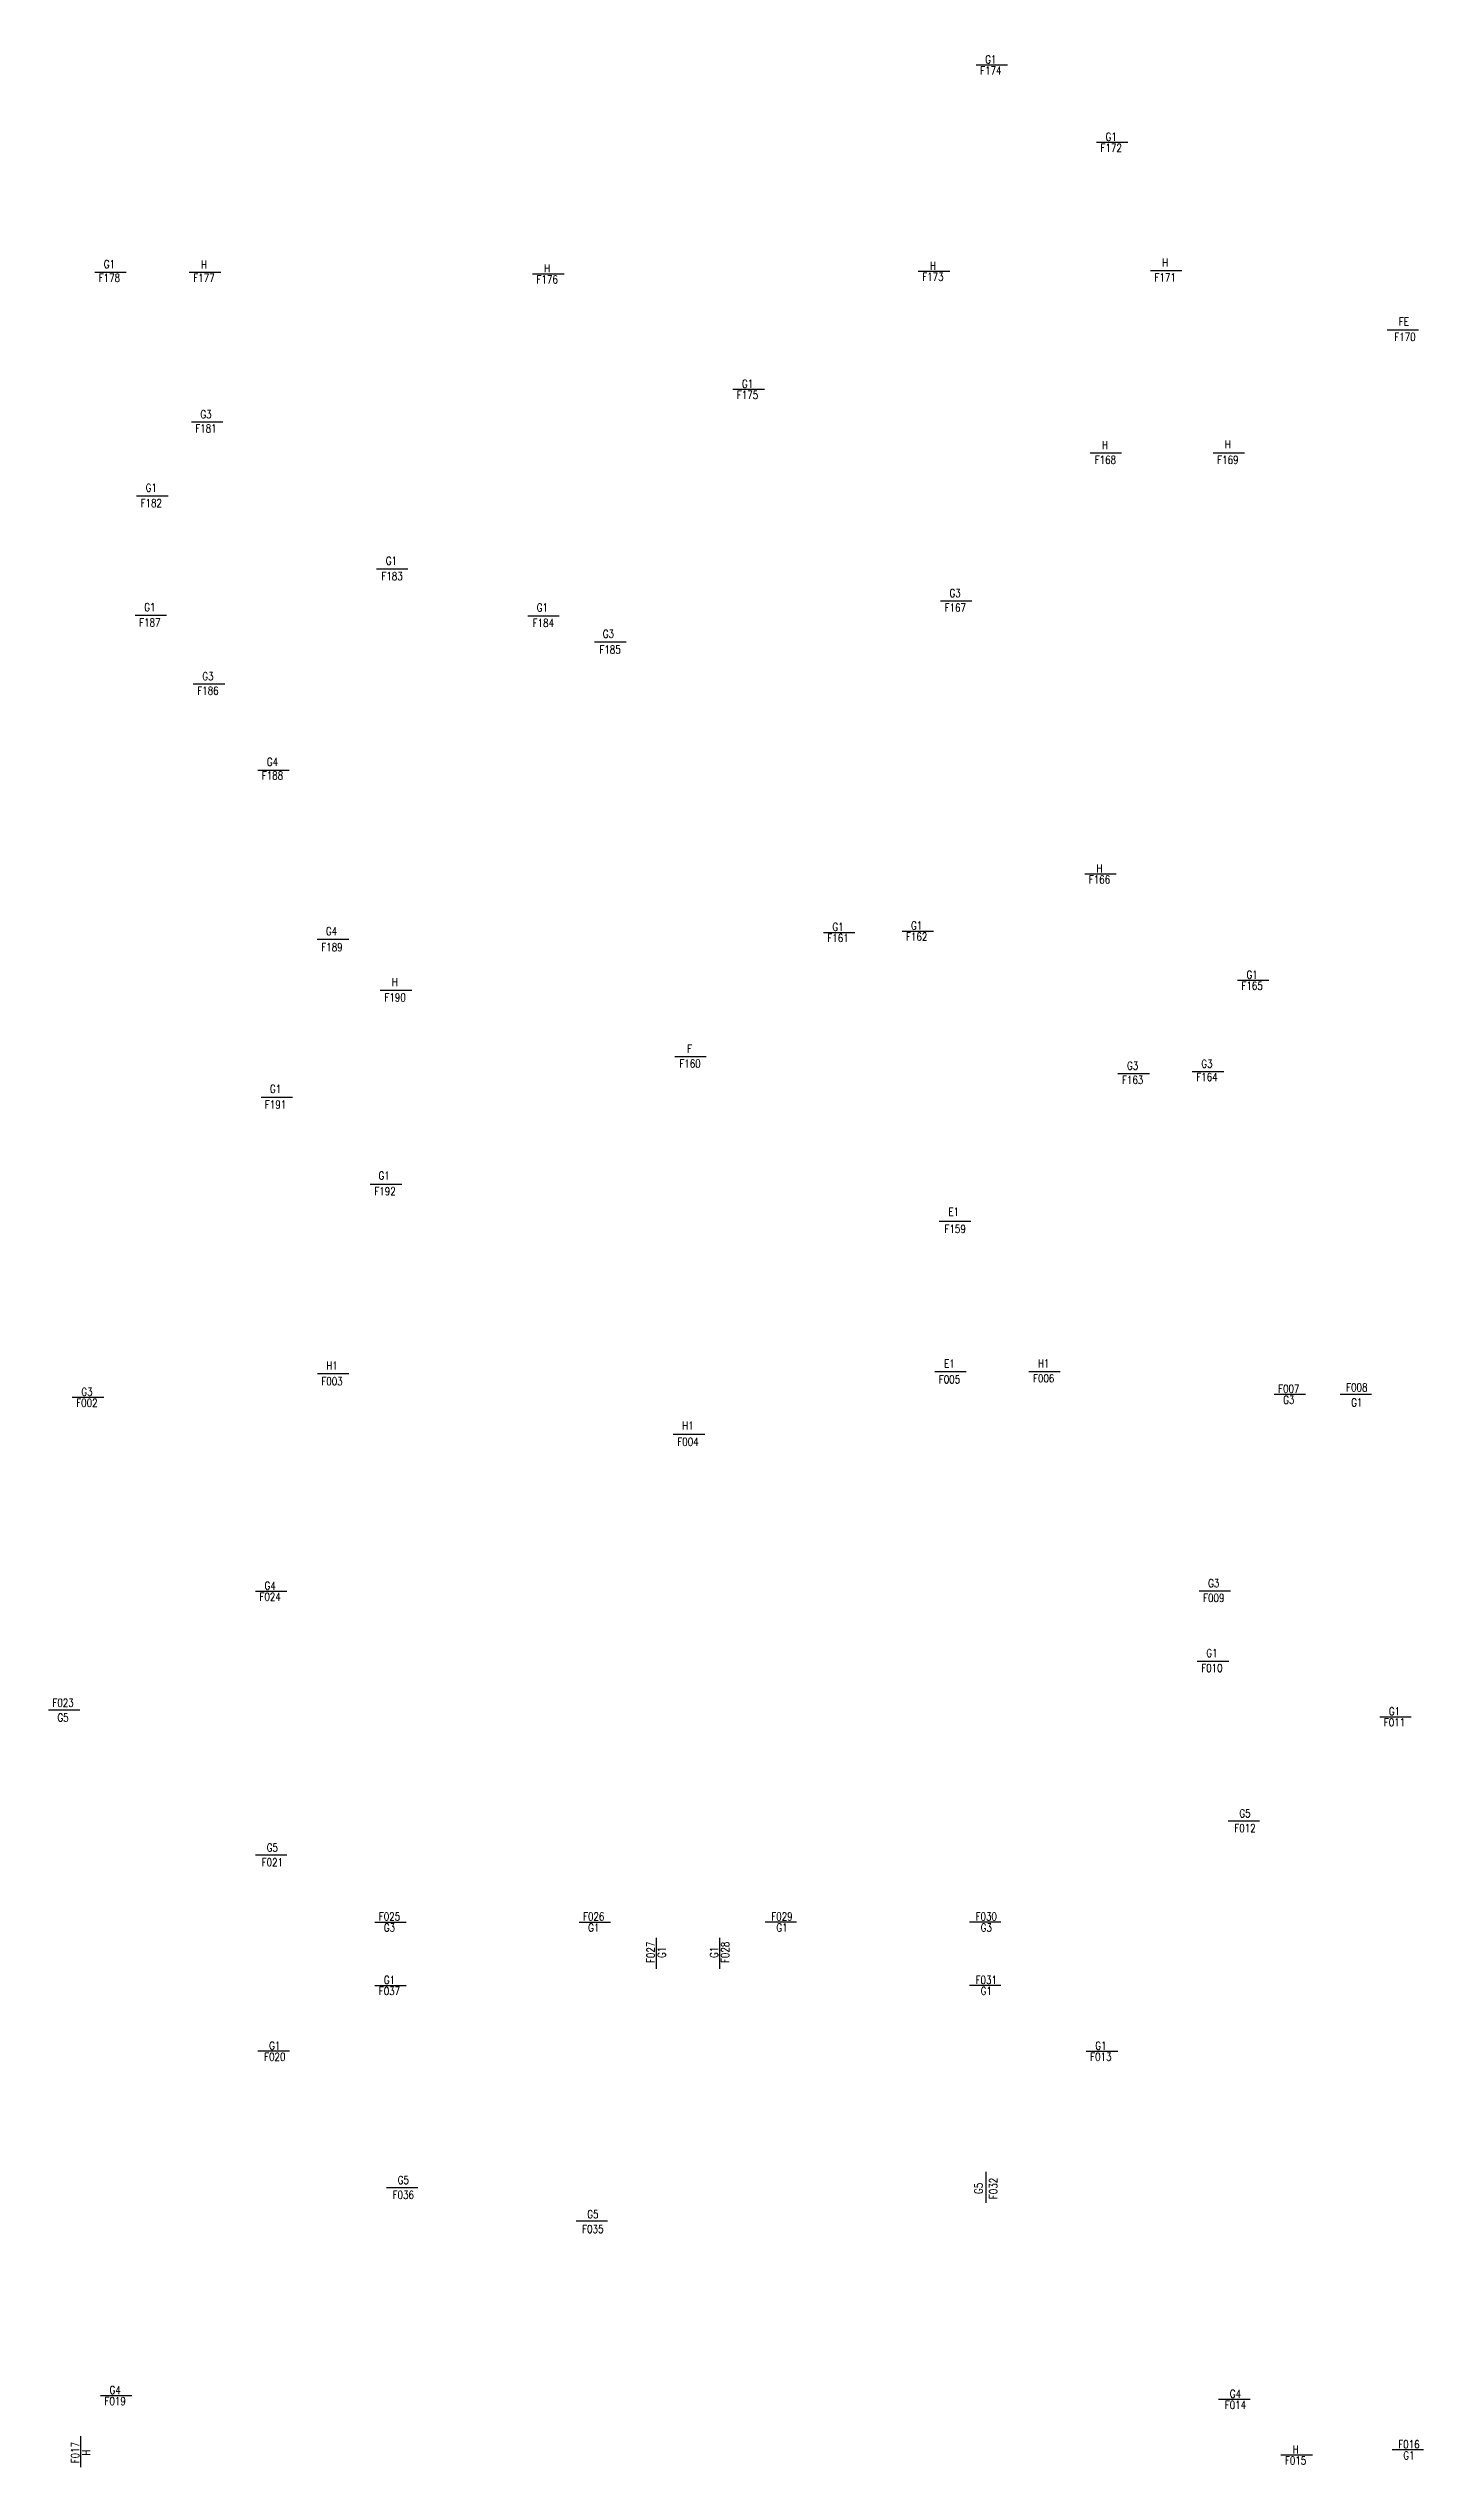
# Model space of a CAD drawing. Extents: x 417866029 to 417866302, y 43498040 to 43498122.
# Drawn here: x 417866070.6459 to 417866070.6752, y 43498046.9783 to 43498047.0298 of the extents above; entities that cross this region are included whole.
import ezdxf
from ezdxf.enums import TextEntityAlignment as Align

# ---------------------------------------------------------------- set-up
doc = ezdxf.new("R2010")
doc.units = 0
doc.header["$MEASUREMENT"] = 0
doc.layers.add('DOOR-CR', color=2, linetype='CONTINUOUS')
doc.layers.add('DOOR-NO', color=7, linetype='CONTINUOUS')
doc.styles.add('ROMANS', font='ROMANS.shx', dxfattribs={"width": 0.6})

# ---------------------------------------------------------------- blocks, each defined once
blk = doc.blocks.new('DD1')
at = {"layer": 'DOOR-CR'}
blk.add_line((-308, 0), (353, 0), dxfattribs=at)
blk.add_lwpolyline([(-308, -173, 3.820224), (-308, 173)], format="xyb", close=True, dxfattribs=at)
at = {"layer": 'DOOR-NO', "color": 255, "style": 'ROMANS', "width": 0.8}
for tag, p in [('G', (0, 184)), ('000', (0, -141))]:
    blk.add_attdef(tag, text='', height=204, dxfattribs=at).set_placement(p, align=Align.MIDDLE)

msp = doc.modelspace()

# ---------------------------------------------------------------- block references
at = {"layer": 'DOOR-NO'}
ref = msp.add_blockref('DD1', (417866070.666003, 43498047.029489), dxfattribs=dict(at, xscale=1.013278961181641e-06, yscale=9.98377799987793e-07, zscale=1e-06))
ref.add_attrib('G', 'G1', dxfattribs={"height": 0.00017, "style": 'ROMANS', "width": 0.8}).set_placement((417866070.666003, 43498047.029607), align=Align.MIDDLE)
ref.add_attrib('000', 'F174', dxfattribs={"height": 0.00017, "style": 'ROMANS', "width": 0.8}).set_placement((417866070.666003, 43498047.029371), align=Align.MIDDLE)
ref = msp.add_blockref('DD1', (417866070.668566, 43498047.027844), dxfattribs=dict(at, xscale=1.013278961181641e-06, yscale=9.98377799987793e-07, zscale=1e-06))
ref.add_attrib('G', 'G1', dxfattribs={"height": 0.00017, "style": 'ROMANS', "width": 0.8}).set_placement((417866070.668566, 43498047.027962), align=Align.MIDDLE)
ref.add_attrib('000', 'F172', dxfattribs={"height": 0.00017, "style": 'ROMANS', "width": 0.8}).set_placement((417866070.668566, 43498047.027726), align=Align.MIDDLE)
ref = msp.add_blockref('DD1', (417866070.669715, 43498047.025112), dxfattribs=dict(at, xscale=1.013278961181641e-06, yscale=9.98377799987793e-07, zscale=1e-06))
ref.add_attrib('G', 'H', dxfattribs={"height": 0.00017, "style": 'ROMANS', "width": 0.8}).set_placement((417866070.669715, 43498047.025282), align=Align.MIDDLE)
ref.add_attrib('000', 'F171', dxfattribs={"height": 0.00017, "style": 'ROMANS', "width": 0.8}).set_placement((417866070.669715, 43498047.024969), align=Align.MIDDLE)
ref = msp.add_blockref('DD1', (417866070.647234, 43498047.025077), dxfattribs=dict(at, xscale=1.013278961181641e-06, yscale=9.98377799987793e-07, zscale=1e-06))
ref.add_attrib('G', 'G1', dxfattribs={"height": 0.00017, "style": 'ROMANS', "width": 0.8}).set_placement((417866070.647234, 43498047.025251), align=Align.MIDDLE)
ref.add_attrib('000', 'F178', dxfattribs={"height": 0.00017, "style": 'ROMANS', "width": 0.8}).set_placement((417866070.647234, 43498047.024959), align=Align.MIDDLE)
ref = msp.add_blockref('DD1', (417866070.649248, 43498047.025077), dxfattribs=dict(at, xscale=1.013278961181641e-06, yscale=9.98377799987793e-07, zscale=1e-06))
ref.add_attrib('G', 'H', dxfattribs={"height": 0.00017, "style": 'ROMANS', "width": 0.8}).set_placement((417866070.649248, 43498047.02524), align=Align.MIDDLE)
ref.add_attrib('000', 'F177', dxfattribs={"height": 0.00017, "style": 'ROMANS', "width": 0.8}).set_placement((417866070.649248, 43498047.024959), align=Align.MIDDLE)
ref = msp.add_blockref('DD1', (417866070.656557, 43498047.025043), dxfattribs=dict(at, xscale=1.013278961181641e-06, yscale=9.98377799987793e-07, zscale=1e-06))
ref.add_attrib('G', 'H', dxfattribs={"height": 0.00017, "style": 'ROMANS', "width": 0.8}).set_placement((417866070.656557, 43498047.025161), align=Align.MIDDLE)
ref.add_attrib('000', 'F176', dxfattribs={"height": 0.00017, "style": 'ROMANS', "width": 0.8}).set_placement((417866070.656557, 43498047.024925), align=Align.MIDDLE)
ref = msp.add_blockref('DD1', (417866070.66477, 43498047.0251), dxfattribs=dict(at, xscale=1.013278961181641e-06, yscale=9.98377799987793e-07, zscale=1e-06))
ref.add_attrib('G', 'H', dxfattribs={"height": 0.00017, "style": 'ROMANS', "width": 0.8}).set_placement((417866070.66477, 43498047.025217), align=Align.MIDDLE)
ref.add_attrib('000', 'F173', dxfattribs={"height": 0.00017, "style": 'ROMANS', "width": 0.8}).set_placement((417866070.66477, 43498047.024982), align=Align.MIDDLE)
ref = msp.add_blockref('DD1', (417866070.674798, 43498047.023846), dxfattribs=dict(at, xscale=-1.013278961181641e-06, yscale=9.98377799987793e-07, zscale=1e-06))
ref.add_attrib('G', 'FE', dxfattribs={"height": 0.00017, "style": 'ROMANS', "width": 0.8}).set_placement((417866070.674798, 43498047.024028), align=Align.MIDDLE)
ref.add_attrib('000', 'F170', dxfattribs={"height": 0.00017, "style": 'ROMANS', "width": 0.8}).set_placement((417866070.674822, 43498047.023702), align=Align.MIDDLE)
ref = msp.add_blockref('DD1', (417866070.660823, 43498047.022586), dxfattribs=dict(at, xscale=1.013278961181641e-06, yscale=9.98377799987793e-07, zscale=1e-06))
ref.add_attrib('G', 'G1', dxfattribs={"height": 0.00017, "style": 'ROMANS', "width": 0.8}).set_placement((417866070.660823, 43498047.022704), align=Align.MIDDLE)
ref.add_attrib('000', 'F175', dxfattribs={"height": 0.00017, "style": 'ROMANS', "width": 0.8}).set_placement((417866070.660823, 43498047.022468), align=Align.MIDDLE)
ref = msp.add_blockref('DD1', (417866070.649292, 43498047.021895), dxfattribs=dict(at, xscale=1.013278961181641e-06, yscale=9.98377799987793e-07, zscale=1e-06))
ref.add_attrib('G', 'G3', dxfattribs={"height": 0.00017, "style": 'ROMANS', "width": 0.8}).set_placement((417866070.649292, 43498047.022055), align=Align.MIDDLE)
ref.add_attrib('000', 'F181', dxfattribs={"height": 0.00017, "style": 'ROMANS', "width": 0.8}).set_placement((417866070.64929, 43498047.021753), align=Align.MIDDLE)
ref = msp.add_blockref('DD1', (417866070.668431, 43498047.021231), dxfattribs=dict(at, xscale=1.013278961181641e-06, yscale=9.98377799987793e-07, zscale=1e-06))
ref.add_attrib('G', 'H', dxfattribs={"height": 0.00017, "style": 'ROMANS', "width": 0.8}).set_placement((417866070.668435, 43498047.021399), align=Align.MIDDLE)
ref.add_attrib('000', 'F168', dxfattribs={"height": 0.00017, "style": 'ROMANS', "width": 0.8}).set_placement((417866070.668443, 43498047.021085), align=Align.MIDDLE)
ref = msp.add_blockref('DD1', (417866070.671048, 43498047.021231), dxfattribs=dict(at, xscale=1.013278961181641e-06, yscale=9.98377799987793e-07, zscale=1e-06))
ref.add_attrib('G', 'H', dxfattribs={"height": 0.00017, "style": 'ROMANS', "width": 0.8}).set_placement((417866070.671051, 43498047.021415), align=Align.MIDDLE)
ref.add_attrib('000', 'F169', dxfattribs={"height": 0.00017, "style": 'ROMANS', "width": 0.8}).set_placement((417866070.671051, 43498047.021085), align=Align.MIDDLE)
ref = msp.add_blockref('DD1', (417866070.648126, 43498047.02032), dxfattribs=dict(at, xscale=1.013278961181641e-06, yscale=9.98377799987793e-07, zscale=1e-06))
ref.add_attrib('G', 'G1', dxfattribs={"height": 0.00017, "style": 'ROMANS', "width": 0.8}).set_placement((417866070.648126, 43498047.020492), align=Align.MIDDLE)
ref.add_attrib('000', 'F182', dxfattribs={"height": 0.00017, "style": 'ROMANS', "width": 0.8}).set_placement((417866070.648126, 43498047.020165), align=Align.MIDDLE)
ref = msp.add_blockref('DD1', (417866070.653235, 43498047.018767), dxfattribs=dict(at, xscale=1.013278961181641e-06, yscale=9.98377799987793e-07, zscale=1e-06))
ref.add_attrib('G', 'G1', dxfattribs={"height": 0.00017, "style": 'ROMANS', "width": 0.8}).set_placement((417866070.65324, 43498047.018937), align=Align.MIDDLE)
ref.add_attrib('000', 'F183', dxfattribs={"height": 0.00017, "style": 'ROMANS', "width": 0.8}).set_placement((417866070.653254, 43498047.01861), align=Align.MIDDLE)
ref = msp.add_blockref('DD1', (417866070.665243, 43498047.018083), dxfattribs=dict(at, xscale=1.013278961181641e-06, yscale=9.98377799987793e-07, zscale=1e-06))
ref.add_attrib('G', 'G3', dxfattribs={"height": 0.00017, "style": 'ROMANS', "width": 0.8}).set_placement((417866070.665243, 43498047.018249), align=Align.MIDDLE)
ref.add_attrib('000', 'F167', dxfattribs={"height": 0.00017, "style": 'ROMANS', "width": 0.8}).set_placement((417866070.665246, 43498047.017939), align=Align.MIDDLE)
ref = msp.add_blockref('DD1', (417866070.648096, 43498047.017776), dxfattribs=dict(at, xscale=1.013278961181641e-06, yscale=9.98377799987793e-07, zscale=1e-06))
ref.add_attrib('G', 'G1', dxfattribs={"height": 0.00017, "style": 'ROMANS', "width": 0.8}).set_placement((417866070.648096, 43498047.017949), align=Align.MIDDLE)
ref.add_attrib('000', 'F187', dxfattribs={"height": 0.00017, "style": 'ROMANS', "width": 0.8}).set_placement((417866070.648096, 43498047.017622), align=Align.MIDDLE)
ref = msp.add_blockref('DD1', (417866070.656456, 43498047.017764), dxfattribs=dict(at, xscale=1.013278961181641e-06, yscale=9.98377799987793e-07, zscale=1e-06))
ref.add_attrib('G', 'G1', dxfattribs={"height": 0.00017, "style": 'ROMANS', "width": 0.8}).set_placement((417866070.656453, 43498047.017942), align=Align.MIDDLE)
ref.add_attrib('000', 'F184', dxfattribs={"height": 0.00017, "style": 'ROMANS', "width": 0.8}).set_placement((417866070.656474, 43498047.017615), align=Align.MIDDLE)
ref = msp.add_blockref('DD1', (417866070.657877, 43498047.01721), dxfattribs=dict(at, xscale=1.013278961181641e-06, yscale=9.98377799987793e-07, zscale=1e-06))
ref.add_attrib('G', 'G3', dxfattribs={"height": 0.00017, "style": 'ROMANS', "width": 0.8}).set_placement((417866070.657861, 43498047.017381), align=Align.MIDDLE)
ref.add_attrib('000', 'F185', dxfattribs={"height": 0.00017, "style": 'ROMANS', "width": 0.8}).set_placement((417866070.657896, 43498047.017047), align=Align.MIDDLE)
ref = msp.add_blockref('DD1', (417866070.649333, 43498047.016318), dxfattribs=dict(at, xscale=1.013278961181641e-06, yscale=9.98377799987793e-07, zscale=1e-06))
ref.add_attrib('G', 'G3', dxfattribs={"height": 0.00017, "style": 'ROMANS', "width": 0.8}).set_placement((417866070.649333, 43498047.016478), align=Align.MIDDLE)
ref.add_attrib('000', 'F186', dxfattribs={"height": 0.00017, "style": 'ROMANS', "width": 0.8}).set_placement((417866070.649333, 43498047.01617), align=Align.MIDDLE)
ref = msp.add_blockref('DD1', (417866070.650707, 43498047.014482), dxfattribs=dict(at, xscale=1.013278961181641e-06, yscale=9.98377799987793e-07, zscale=1e-06))
ref.add_attrib('G', 'G4', dxfattribs={"height": 0.00017, "style": 'ROMANS', "width": 0.8}).set_placement((417866070.650707, 43498047.014657), align=Align.MIDDLE)
ref.add_attrib('000', 'F188', dxfattribs={"height": 0.00017, "style": 'ROMANS', "width": 0.8}).set_placement((417866070.650707, 43498047.014365), align=Align.MIDDLE)
ref = msp.add_blockref('DD1', (417866070.668316, 43498047.01227), dxfattribs=dict(at, xscale=1.013278961181641e-06, yscale=9.98377799987793e-07, zscale=1e-06))
ref.add_attrib('G', 'H', dxfattribs={"height": 0.00017, "style": 'ROMANS', "width": 0.8}).set_placement((417866070.668316, 43498047.012388), align=Align.MIDDLE)
ref.add_attrib('000', 'F166', dxfattribs={"height": 0.00017, "style": 'ROMANS', "width": 0.8}).set_placement((417866070.668316, 43498047.012152), align=Align.MIDDLE)
ref = msp.add_blockref('DD1', (417866070.651974, 43498047.010882), dxfattribs=dict(at, xscale=1.013278961181641e-06, yscale=9.98377799987793e-07, zscale=1e-06))
ref.add_attrib('G', 'G4', dxfattribs={"height": 0.00017, "style": 'ROMANS', "width": 0.8}).set_placement((417866070.651965, 43498047.011054), align=Align.MIDDLE)
ref.add_attrib('000', 'F189', dxfattribs={"height": 0.00017, "style": 'ROMANS', "width": 0.8}).set_placement((417866070.651974, 43498047.010712), align=Align.MIDDLE)
ref = msp.add_blockref('DD1', (417866070.662749, 43498047.011026), dxfattribs=dict(at, xscale=1.013278961181641e-06, yscale=9.98377799987793e-07, zscale=1e-06))
ref.add_attrib('G', 'G1', dxfattribs={"height": 0.00017, "style": 'ROMANS', "width": 0.8}).set_placement((417866070.662749, 43498047.011144), align=Align.MIDDLE)
ref.add_attrib('000', 'F161', dxfattribs={"height": 0.00017, "style": 'ROMANS', "width": 0.8}).set_placement((417866070.662749, 43498047.010908), align=Align.MIDDLE)
ref = msp.add_blockref('DD1', (417866070.664424, 43498047.011053), dxfattribs=dict(at, xscale=1.013278961181641e-06, yscale=9.98377799987793e-07, zscale=1e-06))
ref.add_attrib('G', 'G1', dxfattribs={"height": 0.00017, "style": 'ROMANS', "width": 0.8}).set_placement((417866070.664424, 43498047.011171), align=Align.MIDDLE)
ref.add_attrib('000', 'F162', dxfattribs={"height": 0.00017, "style": 'ROMANS', "width": 0.8}).set_placement((417866070.664424, 43498047.010936), align=Align.MIDDLE)
ref = msp.add_blockref('DD1', (417866070.653315, 43498047.009799), dxfattribs=dict(at, xscale=1.013278961181641e-06, yscale=9.98377799987793e-07, zscale=1e-06))
ref.add_attrib('G', 'H', dxfattribs={"height": 0.00017, "style": 'ROMANS', "width": 0.8}).set_placement((417866070.653314, 43498047.009968), align=Align.MIDDLE)
ref.add_attrib('000', 'F190', dxfattribs={"height": 0.00017, "style": 'ROMANS', "width": 0.8}).set_placement((417866070.653319, 43498047.009643), align=Align.MIDDLE)
ref = msp.add_blockref('DD1', (417866070.671567, 43498047.010008), dxfattribs=dict(at, xscale=1.013278961181641e-06, yscale=9.98377799987793e-07, zscale=1e-06))
ref.add_attrib('G', 'G1', dxfattribs={"height": 0.00017, "style": 'ROMANS', "width": 0.8}).set_placement((417866070.671567, 43498047.010126), align=Align.MIDDLE)
ref.add_attrib('000', 'F165', dxfattribs={"height": 0.00017, "style": 'ROMANS', "width": 0.8}).set_placement((417866070.671567, 43498047.00989), align=Align.MIDDLE)
ref = msp.add_blockref('DD1', (417866070.659586, 43498047.008383), dxfattribs=dict(at, xscale=1.013278961181641e-06, yscale=9.98377799987793e-07, zscale=1e-06))
ref.add_attrib('G', 'F', dxfattribs={"height": 0.00017, "style": 'ROMANS', "width": 0.8}).set_placement((417866070.659589, 43498047.008549), align=Align.MIDDLE)
ref.add_attrib('000', 'F160', dxfattribs={"height": 0.00017, "style": 'ROMANS', "width": 0.8}).set_placement((417866070.659598, 43498047.008234), align=Align.MIDDLE)
ref = msp.add_blockref('DD1', (417866070.669023, 43498047.008026), dxfattribs=dict(at, xscale=1.013278961181641e-06, yscale=9.98377799987793e-07, zscale=1e-06))
ref.add_attrib('G', 'G3', dxfattribs={"height": 0.00017, "style": 'ROMANS', "width": 0.8}).set_placement((417866070.669023, 43498047.008189), align=Align.MIDDLE)
ref.add_attrib('000', 'F163', dxfattribs={"height": 0.00017, "style": 'ROMANS', "width": 0.8}).set_placement((417866070.669023, 43498047.007887), align=Align.MIDDLE)
ref = msp.add_blockref('DD1', (417866070.670605, 43498047.008066), dxfattribs=dict(at, xscale=1.013278961181641e-06, yscale=9.98377799987793e-07, zscale=1e-06))
ref.add_attrib('G', 'G3', dxfattribs={"height": 0.00017, "style": 'ROMANS', "width": 0.8}).set_placement((417866070.670605, 43498047.008232), align=Align.MIDDLE)
ref.add_attrib('000', 'F164', dxfattribs={"height": 0.00017, "style": 'ROMANS', "width": 0.8}).set_placement((417866070.670605, 43498047.007948), align=Align.MIDDLE)
ref = msp.add_blockref('DD1', (417866070.650777, 43498047.007522), dxfattribs=dict(at, xscale=1.013278961181641e-06, yscale=9.98377799987793e-07, zscale=1e-06))
ref.add_attrib('G', 'G1', dxfattribs={"height": 0.00017, "style": 'ROMANS', "width": 0.8}).set_placement((417866070.650772, 43498047.007695), align=Align.MIDDLE)
ref.add_attrib('000', 'F191', dxfattribs={"height": 0.00017, "style": 'ROMANS', "width": 0.8}).set_placement((417866070.650772, 43498047.007361), align=Align.MIDDLE)
ref = msp.add_blockref('DD1', (417866070.653101, 43498047.005668), dxfattribs=dict(at, xscale=1.013278961181641e-06, yscale=9.98377799987793e-07, zscale=1e-06))
ref.add_attrib('G', 'G1', dxfattribs={"height": 0.00017, "style": 'ROMANS', "width": 0.8}).set_placement((417866070.653085, 43498047.005851), align=Align.MIDDLE)
ref.add_attrib('000', 'F192', dxfattribs={"height": 0.00017, "style": 'ROMANS', "width": 0.8}).set_placement((417866070.653104, 43498047.005517), align=Align.MIDDLE)
ref = msp.add_blockref('DD1', (417866070.665217, 43498047.004882), dxfattribs=dict(at, xscale=1.013278961181641e-06, yscale=9.98377799987793e-07, zscale=1e-06))
ref.add_attrib('G', 'E1', dxfattribs={"height": 0.00017, "style": 'ROMANS', "width": 0.8}).set_placement((417866070.665214, 43498047.005081), align=Align.MIDDLE)
ref.add_attrib('000', 'F159', dxfattribs={"height": 0.00017, "style": 'ROMANS', "width": 0.8}).set_placement((417866070.665244, 43498047.004715), align=Align.MIDDLE)
ref = msp.add_blockref('DD1', (417866070.651975, 43498047.001635), dxfattribs=dict(at, xscale=1.013278961181641e-06, yscale=9.98377799987793e-07, zscale=1e-06))
ref.add_attrib('G', 'H1', dxfattribs={"height": 0.00017, "style": 'ROMANS', "width": 0.8}).set_placement((417866070.651975, 43498047.001806), align=Align.MIDDLE)
ref.add_attrib('000', 'F003', dxfattribs={"height": 0.00017, "style": 'ROMANS', "width": 0.8}).set_placement((417866070.651975, 43498047.001474), align=Align.MIDDLE)
ref = msp.add_blockref('DD1', (417866070.665123, 43498047.001677), dxfattribs=dict(at, xscale=1.013278961181641e-06, yscale=9.98377799987793e-07, zscale=1e-06))
ref.add_attrib('G', 'E1', dxfattribs={"height": 0.00017, "style": 'ROMANS', "width": 0.8}).set_placement((417866070.665122, 43498047.00185), align=Align.MIDDLE)
ref.add_attrib('000', 'F005', dxfattribs={"height": 0.00017, "style": 'ROMANS', "width": 0.8}).set_placement((417866070.665122, 43498047.001513), align=Align.MIDDLE)
ref = msp.add_blockref('DD1', (417866070.667125, 43498047.001678), dxfattribs=dict(at, xscale=1.013278961181641e-06, yscale=9.98377799987793e-07, zscale=1e-06))
ref.add_attrib('G', 'H1', dxfattribs={"height": 0.00017, "style": 'ROMANS', "width": 0.8}).set_placement((417866070.667128, 43498047.001852), align=Align.MIDDLE)
ref.add_attrib('000', 'F006', dxfattribs={"height": 0.00017, "style": 'ROMANS', "width": 0.8}).set_placement((417866070.667128, 43498047.001535), align=Align.MIDDLE)
ref = msp.add_blockref('DD1', (417866070.646756, 43498047.001131), dxfattribs=dict(at, xscale=1.013278961181641e-06, yscale=9.98377799987793e-07, zscale=1e-06))
ref.add_attrib('G', 'G3', dxfattribs={"height": 0.00017, "style": 'ROMANS', "width": 0.8}).set_placement((417866070.646756, 43498047.001249), align=Align.MIDDLE)
ref.add_attrib('000', 'F002', dxfattribs={"height": 0.00017, "style": 'ROMANS', "width": 0.8}).set_placement((417866070.646756, 43498047.001014), align=Align.MIDDLE)
ref = msp.add_blockref('DD1', (417866070.672348, 43498047.001195), dxfattribs=dict(at, xscale=-1.013278961181641e-06, yscale=9.98377799987793e-07, zscale=1e-06, rotation=180))
ref.add_attrib('G', 'G3', dxfattribs={"height": 0.00017, "style": 'ROMANS', "width": 0.8}).set_placement((417866070.672348, 43498047.001077), align=Align.MIDDLE)
ref.add_attrib('000', 'F007', dxfattribs={"height": 0.00017, "style": 'ROMANS', "width": 0.8}).set_placement((417866070.672348, 43498047.001313), align=Align.MIDDLE)
ref = msp.add_blockref('DD1', (417866070.673796, 43498047.001194), dxfattribs=dict(at, xscale=1.013278961181641e-06, yscale=9.98377799987793e-07, zscale=1e-06, rotation=180))
ref.add_attrib('G', 'G1', dxfattribs={"height": 0.00017, "style": 'ROMANS', "width": 0.8}).set_placement((417866070.673796, 43498047.001022), align=Align.MIDDLE)
ref.add_attrib('000', 'F008', dxfattribs={"height": 0.00017, "style": 'ROMANS', "width": 0.8}).set_placement((417866070.673796, 43498047.001341), align=Align.MIDDLE)
ref = msp.add_blockref('DD1', (417866070.659554, 43498047.000348), dxfattribs=dict(at, xscale=1.013278961181641e-06, yscale=9.98377799987793e-07, zscale=1e-06))
ref.add_attrib('G', 'H1', dxfattribs={"height": 0.00017, "style": 'ROMANS', "width": 0.8}).set_placement((417866070.659554, 43498047.000528), align=Align.MIDDLE)
ref.add_attrib('000', 'F004', dxfattribs={"height": 0.00017, "style": 'ROMANS', "width": 0.8}).set_placement((417866070.659554, 43498047.000185), align=Align.MIDDLE)
ref = msp.add_blockref('DD1', (417866070.650657, 43498046.997003), dxfattribs=dict(at, xscale=1.013278961181641e-06, yscale=9.98377799987793e-07, zscale=1e-06))
ref.add_attrib('G', 'G4', dxfattribs={"height": 0.00017, "style": 'ROMANS', "width": 0.8}).set_placement((417866070.650657, 43498046.997121), align=Align.MIDDLE)
ref.add_attrib('000', 'F024', dxfattribs={"height": 0.00017, "style": 'ROMANS', "width": 0.8}).set_placement((417866070.650657, 43498046.996885), align=Align.MIDDLE)
ref = msp.add_blockref('DD1', (417866070.670749, 43498046.997011), dxfattribs=dict(at, xscale=1.013278961181641e-06, yscale=9.98377799987793e-07, zscale=1e-06))
ref.add_attrib('G', 'G3', dxfattribs={"height": 0.00017, "style": 'ROMANS', "width": 0.8}).set_placement((417866070.670749, 43498046.997175), align=Align.MIDDLE)
ref.add_attrib('000', 'F009', dxfattribs={"height": 0.00017, "style": 'ROMANS', "width": 0.8}).set_placement((417866070.670749, 43498046.996861), align=Align.MIDDLE)
ref = msp.add_blockref('DD1', (417866070.670711, 43498046.995516), dxfattribs=dict(at, xscale=1.013278961181641e-06, yscale=9.98377799987793e-07, zscale=1e-06))
ref.add_attrib('G', 'G1', dxfattribs={"height": 0.00017, "style": 'ROMANS', "width": 0.8}).set_placement((417866070.670711, 43498046.995688), align=Align.MIDDLE)
ref.add_attrib('000', 'F010', dxfattribs={"height": 0.00017, "style": 'ROMANS', "width": 0.8}).set_placement((417866070.670711, 43498046.995369), align=Align.MIDDLE)
ref = msp.add_blockref('DD1', (417866070.646248, 43498046.99448), dxfattribs=dict(at, xscale=-1.013278961181641e-06, yscale=9.98377799987793e-07, zscale=1e-06, rotation=180))
ref.add_attrib('G', 'G5', dxfattribs={"height": 0.00017, "style": 'ROMANS', "width": 0.8}).set_placement((417866070.646248, 43498046.994315), align=Align.MIDDLE)
ref.add_attrib('000', 'F023', dxfattribs={"height": 0.00017, "style": 'ROMANS', "width": 0.8}).set_placement((417866070.646248, 43498046.99463), align=Align.MIDDLE)
ref = msp.add_blockref('DD1', (417866070.674598, 43498046.99433), dxfattribs=dict(at, xscale=1.013278961181641e-06, yscale=9.98377799987793e-07, zscale=1e-06))
ref.add_attrib('G', 'G1', dxfattribs={"height": 0.00017, "style": 'ROMANS', "width": 0.8}).set_placement((417866070.674598, 43498046.994448), align=Align.MIDDLE)
ref.add_attrib('000', 'F011', dxfattribs={"height": 0.00017, "style": 'ROMANS', "width": 0.8}).set_placement((417866070.674598, 43498046.994213), align=Align.MIDDLE)
ref = msp.add_blockref('DD1', (417866070.671415, 43498046.99211), dxfattribs=dict(at, xscale=-1.013278961181641e-06, yscale=9.98377799987793e-07, zscale=1e-06))
ref.add_attrib('G', 'G5', dxfattribs={"height": 0.00017, "style": 'ROMANS', "width": 0.8}).set_placement((417866070.671415, 43498046.992275), align=Align.MIDDLE)
ref.add_attrib('000', 'F012', dxfattribs={"height": 0.00017, "style": 'ROMANS', "width": 0.8}).set_placement((417866070.671415, 43498046.991961), align=Align.MIDDLE)
ref = msp.add_blockref('DD1', (417866070.650704, 43498046.991383), dxfattribs=dict(at, xscale=-1.013278961181641e-06, yscale=9.98377799987793e-07, zscale=1e-06))
ref.add_attrib('G', 'G5', dxfattribs={"height": 0.00017, "style": 'ROMANS', "width": 0.8}).set_placement((417866070.650704, 43498046.991548), align=Align.MIDDLE)
ref.add_attrib('000', 'F021', dxfattribs={"height": 0.00017, "style": 'ROMANS', "width": 0.8}).set_placement((417866070.650704, 43498046.991234), align=Align.MIDDLE)
ref = msp.add_blockref('DD1', (417866070.653198, 43498046.989962), dxfattribs=dict(at, xscale=-1.013278961181641e-06, yscale=9.98377799987793e-07, zscale=1e-06, rotation=180))
ref.add_attrib('G', 'G3', dxfattribs={"height": 0.00017, "style": 'ROMANS', "width": 0.8}).set_placement((417866070.653198, 43498046.989844), align=Align.MIDDLE)
ref.add_attrib('000', 'F025', dxfattribs={"height": 0.00017, "style": 'ROMANS', "width": 0.8}).set_placement((417866070.653198, 43498046.99008), align=Align.MIDDLE)
ref = msp.add_blockref('DD1', (417866070.657547, 43498046.989962), dxfattribs=dict(at, xscale=-1.013278961181641e-06, yscale=9.98377799987793e-07, zscale=1e-06, rotation=180))
ref.add_attrib('G', 'G1', dxfattribs={"height": 0.00017, "style": 'ROMANS', "width": 0.8}).set_placement((417866070.657547, 43498046.989844), align=Align.MIDDLE)
ref.add_attrib('000', 'F026', dxfattribs={"height": 0.00017, "style": 'ROMANS', "width": 0.8}).set_placement((417866070.657547, 43498046.99008), align=Align.MIDDLE)
ref = msp.add_blockref('DD1', (417866070.661556, 43498046.989962), dxfattribs=dict(at, xscale=1.013278961181641e-06, yscale=9.98377799987793e-07, zscale=1e-06, rotation=180))
ref.add_attrib('G', 'G1', dxfattribs={"height": 0.00017, "style": 'ROMANS', "width": 0.8}).set_placement((417866070.661556, 43498046.989844), align=Align.MIDDLE)
ref.add_attrib('000', 'F029', dxfattribs={"height": 0.00017, "style": 'ROMANS', "width": 0.8}).set_placement((417866070.661556, 43498046.99008), align=Align.MIDDLE)
ref = msp.add_blockref('DD1', (417866070.665906, 43498046.989962), dxfattribs=dict(at, xscale=1.013278961181641e-06, yscale=9.98377799987793e-07, zscale=1e-06, rotation=180))
ref.add_attrib('G', 'G3', dxfattribs={"height": 0.00017, "style": 'ROMANS', "width": 0.8}).set_placement((417866070.665906, 43498046.989844), align=Align.MIDDLE)
ref.add_attrib('000', 'F030', dxfattribs={"height": 0.00017, "style": 'ROMANS', "width": 0.8}).set_placement((417866070.665906, 43498046.99008), align=Align.MIDDLE)
ref = msp.add_blockref('DD1', (417866070.658877, 43498046.989317), dxfattribs=dict(at, xscale=9.98377799987793e-07, yscale=9.98377799987793e-07, zscale=1e-06, rotation=270))
ref.add_attrib('G', 'G1', dxfattribs={"height": 0.00017, "rotation": 90, "style": 'ROMANS', "width": 0.8}).set_placement((417866070.658995, 43498046.989317), align=Align.MIDDLE)
ref.add_attrib('000', 'F027', dxfattribs={"height": 0.00017, "rotation": 90, "style": 'ROMANS', "width": 0.8}).set_placement((417866070.658759, 43498046.989317), align=Align.MIDDLE)
ref = msp.add_blockref('DD1', (417866070.660227, 43498046.989317), dxfattribs=dict(at, xscale=-9.98377799987793e-07, yscale=9.98377799987793e-07, zscale=1e-06, rotation=90))
ref.add_attrib('G', 'G1', dxfattribs={"height": 0.00017, "rotation": 90, "style": 'ROMANS', "width": 0.8}).set_placement((417866070.660109, 43498046.989317), align=Align.MIDDLE)
ref.add_attrib('000', 'F028', dxfattribs={"height": 0.00017, "rotation": 90, "style": 'ROMANS', "width": 0.8}).set_placement((417866070.660345, 43498046.989317), align=Align.MIDDLE)
ref = msp.add_blockref('DD1', (417866070.653198, 43498046.988612), dxfattribs=dict(at, xscale=1.013278961181641e-06, yscale=9.98377799987793e-07, zscale=1e-06))
ref.add_attrib('G', 'G1', dxfattribs={"height": 0.00017, "style": 'ROMANS', "width": 0.8}).set_placement((417866070.653198, 43498046.98873), align=Align.MIDDLE)
ref.add_attrib('000', 'F037', dxfattribs={"height": 0.00017, "style": 'ROMANS', "width": 0.8}).set_placement((417866070.653198, 43498046.988495), align=Align.MIDDLE)
ref = msp.add_blockref('DD1', (417866070.665906, 43498046.988612), dxfattribs=dict(at, xscale=-1.013278961181641e-06, yscale=9.98377799987793e-07, zscale=1e-06))
ref.add_attrib('G', 'F031', dxfattribs={"height": 0.00017, "style": 'ROMANS', "width": 0.8}).set_placement((417866070.665906, 43498046.98873), align=Align.MIDDLE)
ref.add_attrib('000', 'G1', dxfattribs={"height": 0.00017, "style": 'ROMANS', "width": 0.8}).set_placement((417866070.665906, 43498046.988495), align=Align.MIDDLE)
ref = msp.add_blockref('DD1', (417866070.650756, 43498046.987212), dxfattribs=dict(at, xscale=-1.013278961181641e-06, yscale=9.98377799987793e-07, zscale=1e-06))
ref.add_attrib('G', 'G1', dxfattribs={"height": 0.00017, "style": 'ROMANS', "width": 0.8}).set_placement((417866070.650756, 43498046.98733), align=Align.MIDDLE)
ref.add_attrib('000', 'F020', dxfattribs={"height": 0.00017, "style": 'ROMANS', "width": 0.8}).set_placement((417866070.650756, 43498046.987095), align=Align.MIDDLE)
ref = msp.add_blockref('DD1', (417866070.668347, 43498046.987212), dxfattribs=dict(at, xscale=1.013278961181641e-06, yscale=9.98377799987793e-07, zscale=1e-06))
ref.add_attrib('G', 'G1', dxfattribs={"height": 0.00017, "style": 'ROMANS', "width": 0.8}).set_placement((417866070.668347, 43498046.98733), align=Align.MIDDLE)
ref.add_attrib('000', 'F013', dxfattribs={"height": 0.00017, "style": 'ROMANS', "width": 0.8}).set_placement((417866070.668347, 43498046.987095), align=Align.MIDDLE)
ref = msp.add_blockref('DD1', (417866070.653493, 43498046.984306), dxfattribs=dict(at, xscale=-1.013278961181641e-06, yscale=9.98377799987793e-07, zscale=1e-06))
ref.add_attrib('G', 'G5', dxfattribs={"height": 0.00017, "style": 'ROMANS', "width": 0.8}).set_placement((417866070.653493, 43498046.984471), align=Align.MIDDLE)
ref.add_attrib('000', 'F036', dxfattribs={"height": 0.00017, "style": 'ROMANS', "width": 0.8}).set_placement((417866070.653493, 43498046.984156), align=Align.MIDDLE)
ref = msp.add_blockref('DD1', (417866070.665906, 43498046.984292), dxfattribs=dict(at, xscale=9.98377799987793e-07, yscale=9.98377799987793e-07, zscale=1e-06, rotation=90))
ref.add_attrib('G', 'G5', dxfattribs={"height": 0.00017, "rotation": 90, "style": 'ROMANS', "width": 0.8}).set_placement((417866070.665742, 43498046.984292), align=Align.MIDDLE)
ref.add_attrib('000', 'F032', dxfattribs={"height": 0.00017, "rotation": 90, "style": 'ROMANS', "width": 0.8}).set_placement((417866070.666056, 43498046.984292), align=Align.MIDDLE)
ref = msp.add_blockref('DD1', (417866070.657529, 43498046.983592), dxfattribs=dict(at, xscale=1.013278961181641e-06, yscale=9.98377799987793e-07, zscale=1e-06, rotation=180))
ref.add_attrib('G', 'F035', dxfattribs={"height": 0.00017, "style": 'ROMANS', "width": 0.8}).set_placement((417866070.657529, 43498046.983428), align=Align.MIDDLE)
ref.add_attrib('000', 'G5', dxfattribs={"height": 0.00017, "style": 'ROMANS', "width": 0.8}).set_placement((417866070.657529, 43498046.983742), align=Align.MIDDLE)
ref = msp.add_blockref('DD1', (417866070.647357, 43498046.979883), dxfattribs=dict(at, xscale=1.013278961181641e-06, yscale=9.98377799987793e-07, zscale=1e-06))
ref.add_attrib('G', 'G4', dxfattribs={"height": 0.00017, "style": 'ROMANS', "width": 0.8}).set_placement((417866070.647357, 43498046.980001), align=Align.MIDDLE)
ref.add_attrib('000', 'F019', dxfattribs={"height": 0.00017, "style": 'ROMANS', "width": 0.8}).set_placement((417866070.647357, 43498046.979765), align=Align.MIDDLE)
ref = msp.add_blockref('DD1', (417866070.671211, 43498046.979803), dxfattribs=dict(at, xscale=-1.013278961181641e-06, yscale=9.98377799987793e-07, zscale=1e-06))
ref.add_attrib('G', 'G4', dxfattribs={"height": 0.00017, "style": 'ROMANS', "width": 0.8}).set_placement((417866070.671211, 43498046.979921), align=Align.MIDDLE)
ref.add_attrib('000', 'F014', dxfattribs={"height": 0.00017, "style": 'ROMANS', "width": 0.8}).set_placement((417866070.671211, 43498046.979685), align=Align.MIDDLE)
ref = msp.add_blockref('DD1', (417866070.674906, 43498046.978728), dxfattribs=dict(at, xscale=1.013278961181641e-06, yscale=9.98377799987793e-07, zscale=1e-06, rotation=180))
ref.add_attrib('G', 'G1', dxfattribs={"height": 0.00017, "style": 'ROMANS', "width": 0.8}).set_placement((417866070.674906, 43498046.97861), align=Align.MIDDLE)
ref.add_attrib('000', 'F016', dxfattribs={"height": 0.00017, "style": 'ROMANS', "width": 0.8}).set_placement((417866070.674906, 43498046.978846), align=Align.MIDDLE)
ref = msp.add_blockref('DD1', (417866070.646623, 43498046.978668), dxfattribs=dict(at, xscale=-9.98377799987793e-07, yscale=9.98377799987793e-07, zscale=1e-06, rotation=270))
ref.add_attrib('G', 'H', dxfattribs={"height": 0.00017, "rotation": 90, "style": 'ROMANS', "width": 0.8}).set_placement((417866070.646741, 43498046.978668), align=Align.MIDDLE)
ref.add_attrib('000', 'F017', dxfattribs={"height": 0.00017, "rotation": 90, "style": 'ROMANS', "width": 0.8}).set_placement((417866070.646505, 43498046.978668), align=Align.MIDDLE)
ref = msp.add_blockref('DD1', (417866070.672493, 43498046.978619), dxfattribs=dict(at, xscale=1.013278961181641e-06, yscale=9.98377799987793e-07, zscale=1e-06))
ref.add_attrib('G', 'H', dxfattribs={"height": 0.00017, "style": 'ROMANS', "width": 0.8}).set_placement((417866070.672493, 43498046.978736), align=Align.MIDDLE)
ref.add_attrib('000', 'F015', dxfattribs={"height": 0.00017, "style": 'ROMANS', "width": 0.8}).set_placement((417866070.672493, 43498046.978501), align=Align.MIDDLE)

doc.saveas('drawing.dxf')
